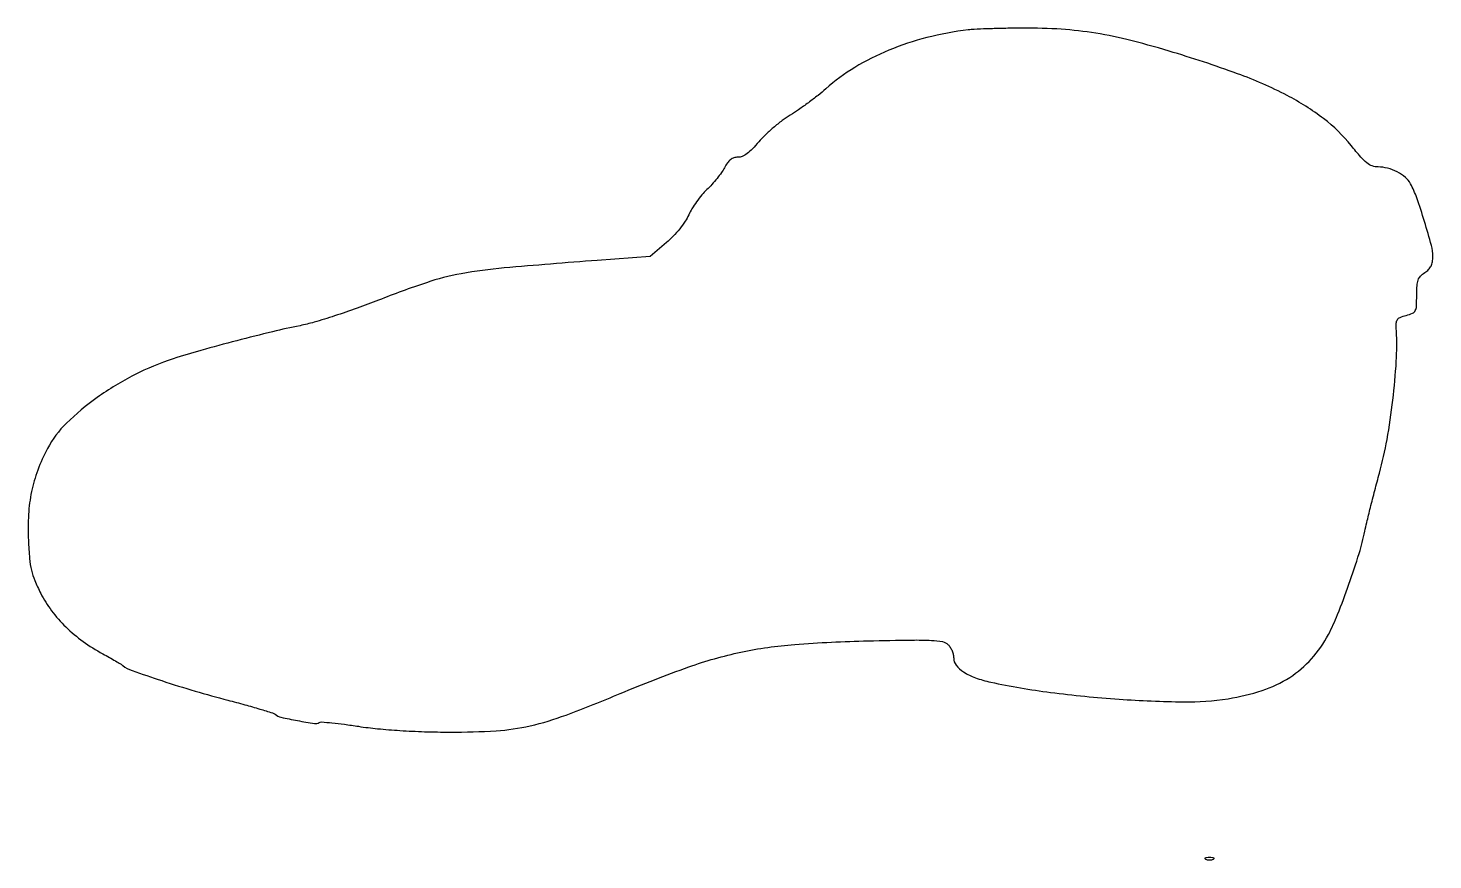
# Model space of a CAD drawing. Extents: x 0 to 434, y 0 to 257.
import ezdxf

# ---------------------------------------------------------------- set-up
doc = ezdxf.new("R2010")
doc.units = 0

msp = doc.modelspace()

# ---------------------------------------------------------------- linework, layer by layer
for points in [[(290.5, 256.325955, 0.030886), (277.684976, 253.915764, 0.036123), (265.939195, 250.025038, 0.038256), (255.488365, 244.735321, 0.044751), (246.538263, 238.148124, -0.01345), (244.108705, 236.114083, -0.008192), (241.136815, 233.837261, -0.008207), (238.11436, 231.675212, -0.014368), (235.533816, 230, 0.023854), (233.043077, 228.3151, 0.015163), (230.304219, 226.132812, 0.01523), (227.740971, 223.82243, 0.027136), (225.800526, 221.75, -0.018529), (223.853398, 219.597362, -0.040757), (222.181861, 218.140274, -0.055101), (220.702964, 217.282874, -0.104202), (219.360371, 217, 0.078545), (218.138413, 216.806851, 0.086847), (217.081843, 216.247632, 0.071265), (216.127158, 215.260031, 0.035114), (215.20349, 213.773464, -0.03263), (214.290384, 212.287499, -0.014723), (212.913296, 210.459706, -0.014504), (211.340943, 208.608525, -0.019202), (209.799221, 207.023464, 0.028539), (208.242855, 205.362422, 0.018338), (206.625216, 203.274415, 0.018432), (205.187739, 201.106979, 0.032633), (204.190934, 199.208586, -0.044071), (203.102931, 197.246729, -0.021077), (201.388118, 194.927059, -0.02057), (199.362965, 192.617426, -0.025812), (197.295758, 190.659775), (192.308091, 186.40238), (175.904045, 185.163766, 0.00295), (147.150116, 182.821974, 0.023203), (133.877482, 181.038667, 0.036032), (123.17541, 178.283293, 0.012828), (108.333325, 172.870965, -0.008157), (101.737716, 170.395765, -0.007242), (94.79905, 168.032904, -0.007289), (88.49265, 166.087927, -0.022061), (84.129507, 165.018039, 0.010169), (75.671067, 163.155954, 0.004525), (64.59914, 160.375052, 0.004536), (53.519964, 157.377891, 0.009591), (45, 154.812669, 0.040479), (32.990654, 149.840408, 0.036492), (21.492543, 142.847541, 0.038409), (11.989926, 134.906097, 0.077533), (6.152357, 127.116488, 0.032249), (3.142607, 120.446595, 0.038493), (1.220487, 113.823745, 0.036938), (0.284938, 106.759871, 0.026127), (0.240199, 98.75555, 0.010094), (0.617333, 93.121694, 0.035569), (1.18873, 89.538565, 0.041887), (2.21048, 86.381184, 0.01825), (4.061816, 82.378212, 0.04479), (7.40145, 77.042024, 0.037511), (11.82552, 72.035492, 0.035943), (17.157734, 67.542031, 0.033402), (23.206419, 63.736255, -0.003534), (25.247069, 62.616412, -0.004294), (27.142658, 61.537221, -0.003637), (28.721996, 60.604602, -0.029629), (29.414098, 60.131182, 0.080324), (32.265451, 58.577678, 0.004947), (41.436673, 55.449935, 0.007837), (51.745137, 52.226086, 0.008608), (61.833405, 49.431782, -0.003855), (67.100925, 48.026531, -0.005645), (71.712063, 46.70205, -0.002882), (75.591734, 45.515686, -0.09682), (76.44, 45.057151, 0.117192), (78.259662, 44.166272, 0.010089), (83.366963, 43.12149, 0.008008), (88.597423, 42.247377, 0.17762), (90.083767, 42.551771, -0.160554), (90.7544, 42.712466, -0.003822), (93.999717, 42.416811, -0.008013), (97.832736, 41.975928, -0.00531), (102.217976, 41.352742, 0.013679), (108.081968, 40.619307, 0.008473), (115.001958, 40.063647, 0.00788), (122.59077, 39.703514, 0.006981), (130.5, 39.563517, 0.017038), (144.688802, 39.994085, 0.039733), (155.200738, 41.516556, 0.033906), (166.291897, 44.838885, 0.009595), (183.054383, 51.495516, -0.013793), (204.176776, 59.678957, -0.033197), (220.306052, 64.241487, -0.033172), (236.904429, 66.631047, -0.013753), (259.556229, 67.745417, -0.001803), (273.1106, 67.990025, -0.015667), (279.139579, 67.888164, -0.034699), (282.534941, 67.487031, -0.150734), (284.306229, 66.550914, -0.06023), (284.954908, 65.723814, -0.039062), (285.502455, 64.636978, -0.038963), (285.876102, 63.47337, -0.058272), (286, 62.413873, 0.17154), (286.782339, 60.200634, 0.079165), (289.081922, 58.1292, 0.058375), (292.703354, 56.341135, 0.032395), (297.448206, 54.99087, 0.021238), (315.907739, 51.82203, 0.014506), (337.089274, 49.728308, 0.014312), (357.000888, 48.9136, 0.041614), (370.727319, 49.888558, 0.041328), (381.256137, 52.428315, 0.062338), (389.767705, 56.475213, 0.06785), (396.500683, 62.190538, 0.061296), (401.72965, 69.68741, 0.027654), (404.576933, 75.874454, 0.009203), (408.070132, 85.222806, 0.00928), (411.22986, 94.73725, 0.025837), (412.973908, 101.555687, -0.009847), (413.576514, 104.270275, -0.002213), (414.713757, 108.866358, -0.002294), (416.074443, 114.160338, -0.00222), (417.498382, 119.5, 0.022297), (419.824279, 129.878658, 0.014384), (421.630697, 142.069425, 0.014462), (422.699252, 153.98724, 0.02916), (422.719973, 163.41661, -0.020646), (422.685262, 165.75885, -0.135479), (423.024355, 166.871629, -0.157234), (423.862129, 167.568411, -0.030661), (425.75, 168.195202, 0.037104), (427.698486, 168.870082, 0.172067), (428.558081, 169.668313, 0.109762), (428.925075, 171.031676, 0.011076), (429, 174.413582, -0.015513), (429.092874, 177.406295, -0.070423), (429.443136, 179.110888, -0.1046), (430.178193, 180.30519, -0.057714), (431.5, 181.408043, 0.051787), (432.668844, 182.360069, 0.07873), (433.435496, 183.418971, 0.074953), (433.86062, 184.702267, 0.042594), (434, 186.335465, 0.066428), (433.536099, 189.811825, 0.008207), (431.405369, 197.173542, 0.00984), (428.997393, 204.493037, 0.038491), (427.082154, 208.846494, 0.096802), (425.507204, 210.776667, 0.054472), (422.975944, 212.451615, 0.052465), (419.999238, 213.609218, 0.066612), (417.078991, 214, -0.087155), (415.275411, 214.316786, -0.080991), (413.636147, 215.232364, -0.046131), (411.719895, 217.065354, -0.009977), (408.779331, 220.588915, 0.060832), (400.250891, 228.921485, 0.043438), (388.97063, 236.079512, 0.032758), (373.676609, 242.783796, 0.014059), (352.5, 249.790271, 0.012835), (339.479676, 253.334076, 0.022505), (328.526991, 255.498113, 0.023834), (317.869176, 256.593381, 0.016732), (305.808447, 256.850168, 0.002508), (300.875914, 256.765379, 0.003007), (296.234356, 256.634375, 0.002582), (292.325447, 256.480307, 0.019901)], [(363.75, 0.337719, 0.057986), (364.320008, 0.181385, 0.037979), (365, 0.12966, 0.037979), (365.679992, 0.181385, 0.057986), (366.25, 0.337719, 0.174857), (366.459382, 0.525001, 0.447206), (366.398438, 0.693942, 0.078554), (365.89144, 0.810911, 0.017491), (365, 0.842105, 0.017491), (364.10856, 0.810911, 0.078554), (363.601562, 0.693942, 0.447206), (363.540618, 0.525001, 0.174857)]]:
    msp.add_lwpolyline(points, format="xyb", close=True)

doc.saveas('drawing.dxf')
